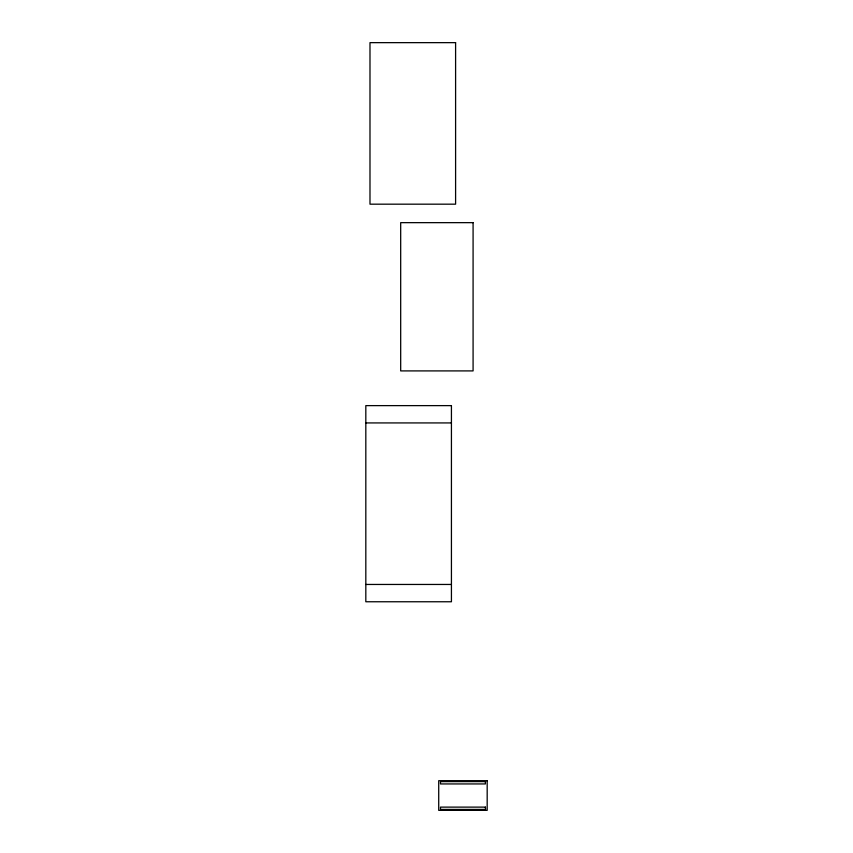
<?xml version="1.0" encoding="UTF-8"?>
<svg xmlns="http://www.w3.org/2000/svg" width="853" height="853" viewBox="0 0 853 853"><rect width="100%" height="100%" fill="white"/><g stroke="black" fill="none" stroke-linecap="round" stroke-linejoin="round"><path stroke-width="1.28" d="M365.82 422.928L451.429 422.928M365.82 584.454L451.429 584.454M455.598 42.65L369.989 42.65L369.989 204.176L455.598 204.176L455.598 42.65M473.084 222.654L400.686 222.654L400.686 370.906L473.084 370.906L473.084 222.654M451.429 405.623L365.82 405.623L365.82 601.76L451.429 601.76L451.429 405.623M487.18 780.698L438.719 780.698L438.719 810.35L487.18 810.35L487.18 780.698M485.389 781.604L440.511 781.604L440.511 783.939L485.389 783.939L485.389 781.604M485.389 807.119L440.511 807.119L440.511 809.422L485.506 809.422L485.389 807.119"/></g></svg>
